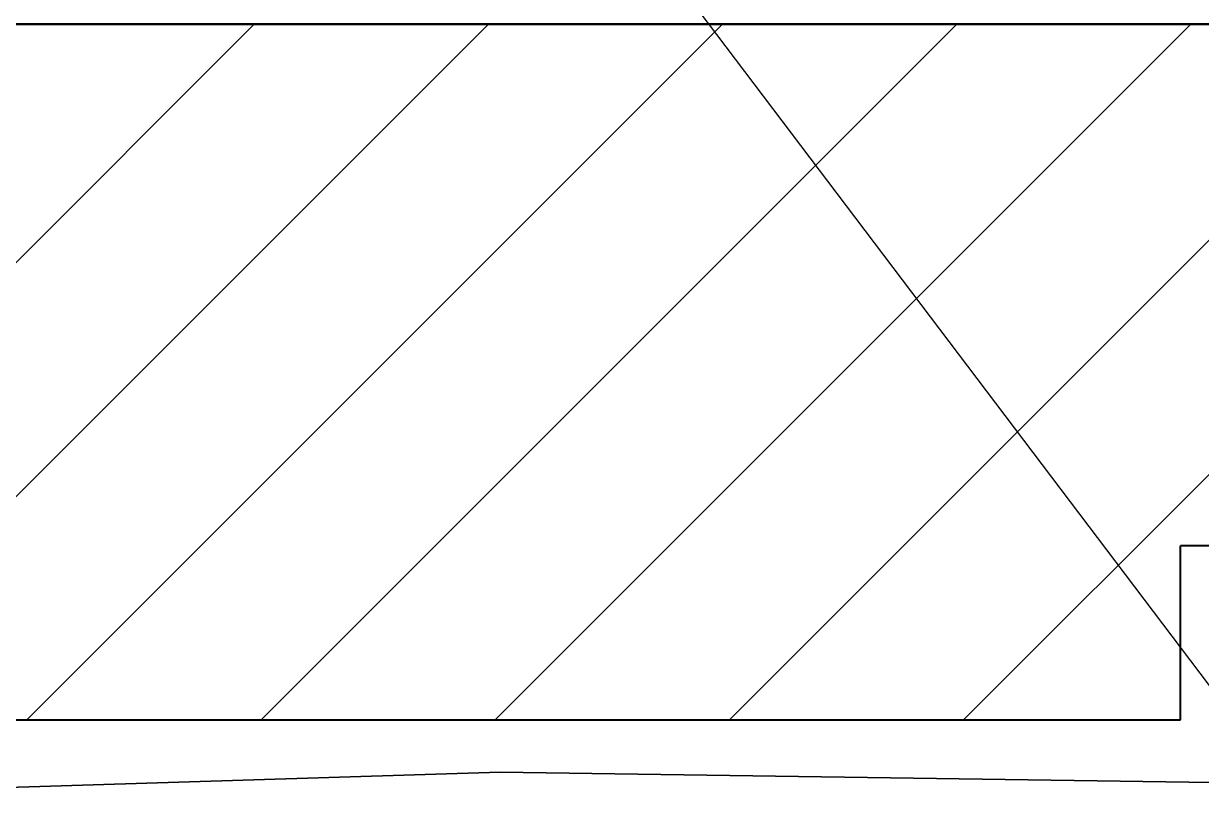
# Model space of a CAD drawing. Header units: millimetres. Extents: x 47631 to 558803, y 29659 to 315570.
# Drawn here: x 479241 to 479919, y 301255 to 301700 of the extents above; entities that cross this region are included whole.
import ezdxf

# ---------------------------------------------------------------- set-up
doc = ezdxf.new("R2010")
doc.units = ezdxf.units.MM

msp = doc.modelspace()

# ---------------------------------------------------------------- linework, layer by layer
at = {"color": 1, "linetype": 'Continuous', "lineweight": -3}
for p, q in [((478509.57, 303187.58), (479940.55, 301296.13)), ((476231.77, 301699.34), (489756.77, 301699.53))]:
    msp.add_line(p, q, dxfattribs=at)
at = {"color": 3, "linetype": 'Continuous', "lineweight": 40}
for p, q in [((491356.77, 301699.53), (476106.77, 301699.53)), ((479906.77, 301299.34), (479906.77, 301399.53)), ((487956.77, 301399.53), (479906.77, 301399.53)), ((476606.77, 301299.34), (479906.77, 301299.34))]:
    msp.add_line(p, q, dxfattribs=at)
at = {"color": 8, "linetype": 'Continuous', "lineweight": 5}
for p, q in [((478973.71, 301299.34), (479373.9, 301699.53)), ((479108.42, 301299.34), (479508.6, 301699.53)), ((479243.12, 301299.34), (479643.3, 301699.53)), ((479377.82, 301299.34), (479778.01, 301699.53)), ((479512.53, 301299.34), (479912.71, 301699.53)), ((479647.23, 301299.34), (480047.42, 301699.53)), ((479781.93, 301299.34), (480182.12, 301699.53))]:
    msp.add_line(p, q, dxfattribs=at)
at = {"color": 253, "linetype": 'Continuous', "lineweight": 35}
for p, q in [((479063.93, 301255.3), (479515.34, 301269.32)), ((479515.34, 301269.32), (479924.82, 301263.25))]:
    msp.add_line(p, q, dxfattribs=at)

doc.saveas('drawing.dxf')
